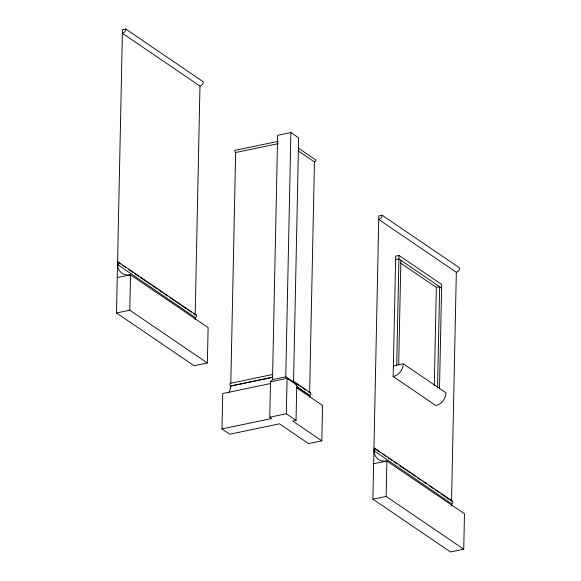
<?xml version="1.0" encoding="UTF-8"?>
<svg xmlns="http://www.w3.org/2000/svg" width="581" height="581" viewBox="0 0 581 581"><rect width="100%" height="100%" fill="white"/><g stroke="black" fill="none" stroke-linecap="round" stroke-linejoin="round"><path stroke-width="0.87" d="M117.558 263.411L117.936 266.984A15.367 12.165 -55.8 0 0 130.522 274.798L208.114 327.582L207.373 362.987L194.112 365.761L116.52 312.977L122.453 29.74L125.772 29.05L203.357 81.834A3.842 3.043 -55.8 0 1 199.973 86.068L195.18 314.749L193.691 313.74M207.373 362.987L129.781 310.203L130.522 274.798L117.268 277.573M195.085 319.332L195.47 317.516A1.569 1.242 -55.8 0 0 195.528 314.728M296.448 387.672L322.557 405.436L321.816 440.841L308.555 443.615L279.461 423.818L229.735 434.218L221.978 428.938L222.719 393.533L270.666 383.511M230.693 388.616L230.548 385.878A1.54 0.726 78.2 0 1 230.011 383.939A1.54 0.726 78.2 0 1 230.81 383.235L272.54 374.505M230.81 383.235L235.639 152.534A1.685 0.799 78.2 0 1 234.818 150.399L278.328 141.306M221.978 428.938L271.705 418.545L269.766 417.223L270.506 381.819L272.518 379.596L285.779 376.829L293.536 382.102L296.775 384.949L296.034 420.353L292.722 421.051L321.816 440.841M272.518 379.596L277.638 135.308L290.892 132.533L298.656 137.813L293.536 382.102M290.892 132.533L285.779 376.829L287.079 378.354L296.775 384.949M296.034 420.353L286.339 413.759L287.079 378.354L270.506 381.819M309.528 397.164L309.564 395.465L296.884 386.837M298.038 147.894L315.948 160.073A1.685 1.336 -55.8 0 1 314.459 161.932L309.622 392.633L308.133 391.616M373.924 449.6L374.302 453.173A15.367 12.165 -55.8 0 0 386.888 460.994L464.48 513.771L463.732 549.176L450.478 551.95L372.886 499.166L378.819 215.936L382.138 215.239L459.724 268.023A3.842 3.043 -55.8 0 1 456.332 272.257L451.546 500.938A1.569 1.242 -55.8 0 1 451.836 503.705L451.488 503.829M463.732 549.176L386.147 496.399L386.888 460.994L373.627 463.761M393.388 365.885L403.33 363.808L446.005 392.836A11.526 9.122 -55.8 0 1 435.837 405.538L393.163 376.51L395.683 256.134L399.002 255.437L441.676 284.472L439.49 388.82M396.7 365.195L399.002 255.437M398.675 364.715L400.868 260.303M434.29 385.493L436.346 287.384L400.534 263.019M437.551 387.505L439.657 286.687L436.346 287.384M309.564 395.465L309.913 395.341A1.54 1.22 -55.8 0 0 309.964 392.611M235.639 152.534L278.255 143.623M116.52 312.977L129.781 310.203M395.61 259.671L398.922 258.981L441.596 288.009M272.38 377.251L230.642 385.995L230.432 388.137A15.367 7.255 78.2 0 1 228.769 392.516M230.744 386.067L272.482 377.338M269.766 417.223L286.339 413.759M372.886 499.166L386.147 496.399M298.046 150.769L314.459 161.932M199.973 86.068L122.38 33.284A3.842 3.043 -55.8 0 0 125.772 29.05M456.332 272.257L378.747 219.473A3.842 3.043 -55.8 0 0 382.138 215.239M118.539 262.191L196.124 314.975M293.398 381.18L310.552 392.85M120.572 263.999L117.594 261.973A1.569 1.242 -55.8 0 1 117.885 264.733L195.296 317.575L195.448 319.034M122.816 265.524L125.801 267.55M128.779 269.584L133.26 272.627M134.748 273.644L138.481 276.178M140.718 277.703L151.162 284.806M152.658 285.823L157.131 288.866M158.628 289.883L162.353 292.417M163.849 293.434L167.575 295.976M169.812 297.494L180.263 304.604M181.751 305.613L186.225 308.664M187.721 309.673L191.454 312.215M296.194 383.496L300.675 386.539M302.164 387.556L305.896 390.091M296.31 386.271L309.738 395.407L309.891 396.881M374.905 448.379L452.49 501.163M380.671 452.73L373.953 448.162A1.569 1.242 -55.8 0 1 374.244 450.921L451.662 503.763L451.887 505.957M382.16 453.739L386.641 456.789M388.13 457.799L391.863 460.341M394.1 461.859L397.084 463.892M399.321 465.417L409.765 472.52M411.261 473.537L415.735 476.58M417.223 477.597L420.956 480.131M423.193 481.656L426.178 483.682M429.163 485.716L433.637 488.759M435.133 489.776L438.866 492.31M441.102 493.835L451.546 500.938M403.33 363.808A11.526 9.122 -55.8 0 1 393.163 376.51"/></g></svg>
